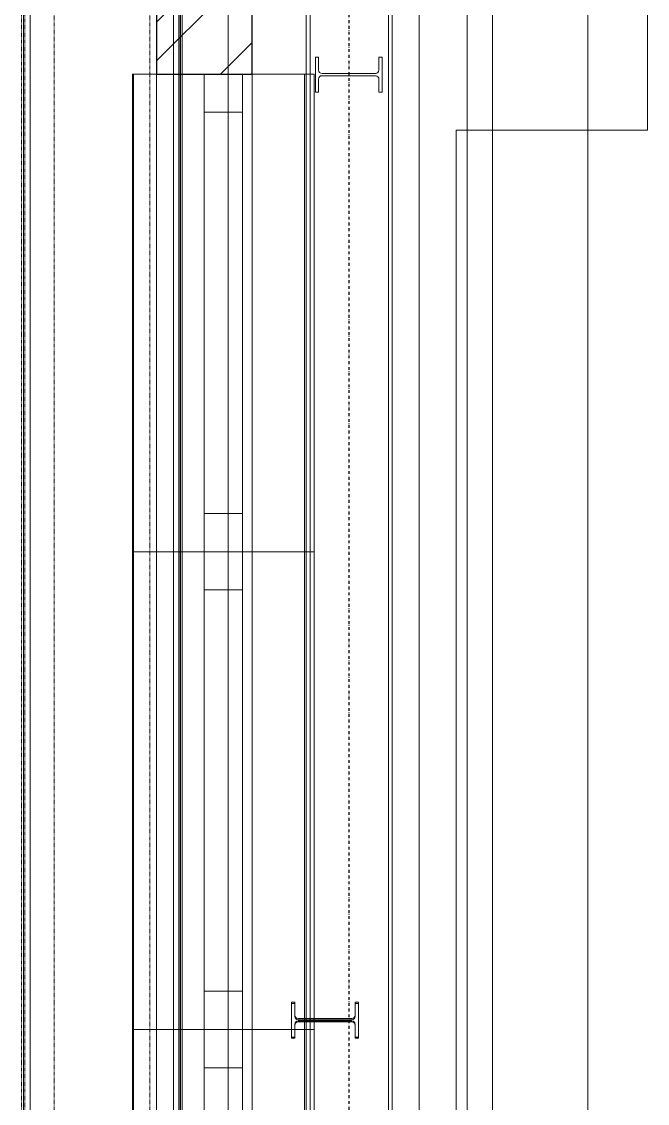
# Model space of a CAD drawing. Header units: millimetres. Extents: x 2179 to 48742, y 3478 to 161002.
# Drawn here: x 18615 to 19925, y 150428 to 152693 of the extents above; entities that cross this region are included whole.
import ezdxf

# ---------------------------------------------------------------- set-up
doc = ezdxf.new("R2010")
doc.units = ezdxf.units.MM
doc.linetypes.add('1_Čerchovaná 6_0mm', pattern=[12, 6, -3, 0, -3])
doc.linetypes.add('3_Čárkovaná 1_0mm', pattern=[2, 1, -1])
for name, color, linetype, lineweight in [('A-DETL-MBND', 7, '3_Čárkovaná 1_0mm', 9), ('A-FLOR', 7, 'Continuous', 9), ('A-GENM', 7, 'Continuous', 9), ('A-GLAZ', 7, 'Continuous', 9), ('A-GLAZ-SILL', 7, 'Continuous', 9), ('A-WALL', 7, 'Continuous', 9), ('A-WALL-1', 7, 'Continuous', 25), ('S-BEAM', 7, 'Continuous', 9), ('S-COLS', 7, 'Continuous', 9)]:
    doc.layers.add(name, color=color, linetype=linetype, lineweight=lineweight)
doc.layers.add('A-WALL-PATT-1', color=9, linetype='Continuous', lineweight=9, true_color=0x808080)
doc.layers.add('S-GRID-1', color=9, linetype='1_Čerchovaná 6_0mm', lineweight=25, true_color=0x808080)

# ---------------------------------------------------------------- blocks, each defined once
blk = doc.blocks.new('Sloup IPE - 401588-1NP _ stroje')
at = {"layer": 'S-COLS'}
for p, q in [((232785.7, 35746.6), (232823.3, 35809.2)), ((232823.3, 35809.2), (232785.7, 35746.6)), ((232829.2, 35805.6), (232815.2, 35782.4)), ((232815.2, 35782.4), (232829.2, 35805.6)), ((232823.3, 35809.2), (232829.2, 35805.6)), ((232829.2, 35805.6), (232823.3, 35809.2)), ((232805.6, 35766.3), (232791.6, 35743.1)), ((232791.6, 35743.1), (232805.6, 35766.3)), ((232911.4, 35710.9), (232815.2, 35768.7)), ((232815.2, 35768.7), (232911.4, 35710.9)), ((232817.6, 35772.8), (232913.8, 35714.9)), ((232913.8, 35714.9), (232817.6, 35772.8)), ((232791.6, 35743.1), (232785.7, 35746.6)), ((232785.7, 35746.6), (232791.6, 35743.1)), ((232943.3, 35737.1), (232905.7, 35674.5)), ((232905.7, 35674.5), (232943.3, 35737.1)), ((232923.4, 35717.3), (232937.4, 35740.6)), ((232937.4, 35740.6), (232923.4, 35717.3)), ((232937.4, 35740.6), (232943.3, 35737.1)), ((232943.3, 35737.1), (232937.4, 35740.6)), ((232899.8, 35678), (232913.8, 35701.3)), ((232913.8, 35701.3), (232899.8, 35678)), ((232905.7, 35674.5), (232899.8, 35678)), ((232899.8, 35678), (232905.7, 35674.5))]:
    blk.add_line(p, q, dxfattribs=at)
for centre, start, end in [((232821.2, 35778.8), 148.9896, 238.9896), ((232821.2, 35778.8), 148.9896, 238.9896), ((232811.6, 35762.7), 58.9896, 148.9896), ((232811.6, 35762.7), 58.9896, 148.9896), ((232917.4, 35720.9), 238.9896, 328.9896), ((232917.4, 35720.9), 238.9896, 328.9896), ((232907.8, 35704.9), 328.9896, 58.9896), ((232907.8, 35704.9), 328.9896, 58.9896)]:
    blk.add_arc(centre, 7, start, end, dxfattribs=at)
blk = doc.blocks.new('Sloup IPE - 401597-1NP _ stroje')
at = {"layer": 'S-COLS'}
for p, q in [((233847.8, 37416.5), (233885.4, 37479.1)), ((233885.4, 37479.1), (233847.8, 37416.5)), ((233885.4, 37479.1), (233891.4, 37475.6)), ((233891.4, 37475.6), (233885.4, 37479.1)), ((233891.4, 37475.6), (233877.4, 37452.3)), ((233877.4, 37452.3), (233891.4, 37475.6)), ((233867.7, 37436.3), (233853.7, 37413)), ((233853.7, 37413), (233867.7, 37436.3)), ((233973.5, 37380.8), (233877.3, 37438.7)), ((233877.3, 37438.7), (233973.5, 37380.8)), ((233879.8, 37442.7), (233975.9, 37384.9)), ((233975.9, 37384.9), (233879.8, 37442.7)), ((233853.7, 37413), (233847.8, 37416.5)), ((233847.8, 37416.5), (233853.7, 37413)), ((233985.5, 37387.3), (233999.5, 37410.5)), ((233999.5, 37410.5), (233985.5, 37387.3)), ((233999.5, 37410.5), (234005.4, 37407)), ((234005.4, 37407), (233999.5, 37410.5)), ((234005.4, 37407), (233967.8, 37344.4)), ((233967.8, 37344.4), (234005.4, 37407)), ((233961.9, 37348), (233975.9, 37371.2)), ((233975.9, 37371.2), (233961.9, 37348)), ((233967.8, 37344.4), (233961.9, 37348)), ((233961.9, 37348), (233967.8, 37344.4))]:
    blk.add_line(p, q, dxfattribs=at)
for centre, start, end in [((233873.7, 37432.7), 58.9896, 148.9896), ((233873.7, 37432.7), 58.9896, 148.9896), ((233883.4, 37448.7), 148.9896, 238.9896), ((233883.4, 37448.7), 148.9896, 238.9896), ((233979.5, 37390.9), 238.9896, 328.9896), ((233979.5, 37390.9), 238.9896, 328.9896), ((233969.9, 37374.8), 328.9896, 58.9896), ((233969.9, 37374.8), 328.9896, 58.9896)]:
    blk.add_arc(centre, 7, start, end, dxfattribs=at)
blk = doc.blocks.new('OKNO_1k - Okno Hala 1000x1000-586513-1NP _ stroje')
at = {"layer": 'A-GENM'}
for p, q in [((500, 230), (-500, 230)), ((-500, 230), (-500, 220)), ((-500, 230), (-500, 210)), ((500, 230), (-500, 230)), ((500, 210), (500, 230)), ((500, 220), (500, 230)), ((-500, 80), (-500, 220)), ((-500, 210), (-500, 80)), ((-500, 210), (500, 210)), ((500, 210), (-500, 210)), ((500, 220), (500, 80)), ((500, 80), (500, 210)), ((500, 80), (-500, 80)), ((500, 80), (-500, 80))]:
    blk.add_line(p, q, dxfattribs=at)
at = {"layer": 'A-GLAZ'}
for p, q in [((-500, 80), (-500, 0)), ((500, 80), (-500, 80)), ((-500, 80), (-500, 0)), ((500, 80), (-500, 80)), ((-420, 80), (-420, 0)), ((-420, 0), (-420, 80)), ((420, 80), (-420, 80)), ((-420, 80), (420, 80)), ((-420, 0), (-420, 80)), ((420, 0), (420, 80)), ((420, 0), (420, 80)), ((420, 80), (420, 0)), ((500, 80), (500, 0)), ((500, 0), (500, 80)), ((500, 0), (-500, 0)), ((-500, 0), (500, 0)), ((-500, 0), (500, 0)), ((-500, -150), (-500, 0)), ((-500, 0), (-500, -148)), ((-500, 0), (500, 0)), ((-500, 0), (500, 0)), ((420, 0), (-420, 0)), ((420, 0), (-420, 0)), ((500, -148), (500, 0)), ((500, 0), (500, -150)), ((-500, -148), (-500, -150)), ((-500, -148), (500, -148)), ((-500, -148), (500, -148)), ((500, -150), (-500, -150)), ((-500, -150), (500, -150)), ((500, -150), (500, -148))]:
    blk.add_line(p, q, dxfattribs=at)
at = {"layer": 'A-GLAZ-SILL'}
blk.add_line((-500, 100), (500, 100), dxfattribs=at)
blk = doc.blocks.new('IPE - 500572-1NP _ stroje')
at = {"layer": 'S-BEAM'}
for p, q in [((234068.6, 37820.7), (230991, 32700.7)), ((234068.6, 37820.7), (230991, 32700.7)), ((234077.3, 37819.6), (230997.8, 32696.6)), ((234077.3, 37819.6), (230997.8, 32696.6)), ((234077.3, 37819.6), (230997.8, 32696.6)), ((231158.9, 32646.2), (234217.8, 37735.1)), ((234217.8, 37735.1), (231158.9, 32646.2)), ((234217.8, 37735.1), (231158.9, 32646.2)), ((234222.9, 37728), (231167.5, 32645)), ((234222.9, 37728), (231167.5, 32645))]:
    blk.add_line(p, q, dxfattribs=at)
blk = doc.blocks.new('Sloup IPE - 508229-1NP _ stroje')
at = {"layer": 'S-COLS'}
for p, q in [((232784.4, 35744.5), (232822, 35807)), ((232822, 35807), (232784.4, 35744.5)), ((232827.9, 35803.5), (232813.9, 35780.2)), ((232813.9, 35780.2), (232827.9, 35803.5)), ((232822, 35807), (232827.9, 35803.5)), ((232827.9, 35803.5), (232822, 35807)), ((232804.3, 35764.2), (232790.3, 35740.9)), ((232790.3, 35740.9), (232804.3, 35764.2)), ((232910.1, 35708.8), (232813.9, 35766.6)), ((232813.9, 35766.6), (232910.1, 35708.8)), ((232816.3, 35770.6), (232912.5, 35712.8)), ((232912.5, 35712.8), (232816.3, 35770.6)), ((232790.3, 35740.9), (232784.4, 35744.5)), ((232784.4, 35744.5), (232790.3, 35740.9)), ((232942, 35734.9), (232904.4, 35672.3)), ((232904.4, 35672.3), (232942, 35734.9)), ((232922.1, 35715.2), (232936.1, 35738.5)), ((232936.1, 35738.5), (232922.1, 35715.2)), ((232936.1, 35738.5), (232942, 35734.9)), ((232942, 35734.9), (232936.1, 35738.5)), ((232898.5, 35675.9), (232912.5, 35699.2)), ((232912.5, 35699.2), (232898.5, 35675.9)), ((232904.4, 35672.3), (232898.5, 35675.9)), ((232898.5, 35675.9), (232904.4, 35672.3))]:
    blk.add_line(p, q, dxfattribs=at)
for centre, start, end in [((232819.9, 35776.6), 148.9896, 238.9896), ((232819.9, 35776.6), 148.9896, 238.9896), ((232810.3, 35760.6), 58.9896, 148.9896), ((232810.3, 35760.6), 58.9896, 148.9896), ((232916.1, 35718.8), 238.9896, 328.9896), ((232916.1, 35718.8), 238.9896, 328.9896), ((232906.5, 35702.8), 328.9896, 58.9896), ((232906.5, 35702.8), 328.9896, 58.9896)]:
    blk.add_arc(centre, 7, start, end, dxfattribs=at)
blk = doc.blocks.new('EN_MEA MEARIN PLUS_EXPERT_basic - MEARIN Plus3000 - NW300-802455-1NP _ stroje')
at = {"layer": 'A-DETL-MBND'}
for p, q in [((27656.4, 168), (-150, 168)), ((27656.4, 168), (-150, 168)), ((-150, 164), (27656.4, 164)), ((27656.4, 164), (-150, 164)), ((27656.4, 161), (-150, 161)), ((27656.4, 161), (-150, 161)), ((27656.4, 164), (-149, 164)), ((27656.4, 150), (-149, 150)), ((-149, 150), (27656.4, 150)), ((-149, 100), (27656.4, 100)), ((-149, -100), (27656.4, -100)), ((-149, -150), (27656.4, -150)), ((27656.4, -150), (-149, -150)), ((-150, -161), (27656.4, -161)), ((27656.4, -161), (-150, -161)), ((27656.4, -164), (-150, -164)), ((27656.4, -164), (-150, -164)), ((-150, -168), (27656.4, -168)), ((27656.4, -168), (-150, -168)), ((-149, -164), (27656.4, -164))]:
    blk.add_line(p, q, dxfattribs=at)

msp = doc.modelspace()

# ---------------------------------------------------------------- hatches: boundary and pattern name
at = {"layer": 'A-WALL-PATT-1'}
h = msp.add_hatch(dxfattribs=at)
h.set_pattern_fill('FP_4', color=256, angle=76.0104, style=0, pattern_type=2)
h.set_pattern_definition([(45.00036, (-161918.41, 0), (-121.23422, 121.2327), []), (45.00036, (-161837.59, 0.0005), (-121.23422, 121.2327), [])])
h.paths.add_polyline_path([(18897.3, 146990.4), (19097.3, 146990.4), (19097.3, 147583.1), (18897.3, 147583.1)])
h.paths.add_polyline_path([(18897.3, 152583.1), (19097.3, 152583.1), (19097.3, 153384.2), (18897.3, 153384.2)])

# ---------------------------------------------------------------- linework, layer by layer
at = {"layer": 'A-DETL-MBND'}
for p, q in [((19047.3, 153340.4), (19047.3, 125450.4)), ((19547.3, 153340.4), (19547.3, 125450.4)), ((19547.3, 125450.4), (19547.3, 153340.4))]:
    msp.add_line(p, q, dxfattribs=at)
at = {"layer": 'A-FLOR'}
for p, q in [((18947.3, 153330.4), (18947.3, 129009)), ((19447.3, 125829), (19447.3, 152931.4)), ((19924.8, 152465.4), (19924.8, 152865.4)), ((19524.8, 147615.4), (19524.8, 152465.4)), ((19524.8, 152465.4), (19924.8, 152465.4))]:
    msp.add_line(p, q, dxfattribs=at)
at = {"layer": 'A-WALL'}
for p, q in [((18897.3, 153379.2), (18897.3, 146990.4)), ((18947.3, 125464.4), (18947.3, 153361.8)), ((19047.3, 153261.8), (19047.3, 125564.4)), ((19097.3, 153179.2), (19097.3, 141402.9)), ((19600.3, 146990.4), (19600.3, 153179.2)), ((19800.3, 146990.4), (19800.3, 153179.2)), ((19047.3, 128560.4), (19047.3, 153080.4)), ((19447.3, 128560.4), (19447.3, 153080.4)), ((18897.3, 152583.1), (18897.3, 147583.1)), ((19097.3, 152583.1), (19097.3, 147583.1))]:
    msp.add_line(p, q, dxfattribs=at)
at = {"layer": 'A-WALL-1'}
for p, q in [((18897.3, 153384.2), (18897.3, 152583.1)), ((19097.3, 152583.1), (19097.3, 153184.2)), ((18897.3, 152583.1), (19097.3, 152583.1))]:
    msp.add_line(p, q, dxfattribs=at)
at = {"layer": 'S-GRID-1'}
msp.add_line((19299.8, 158068.3), (19299.8, 120650.8), dxfattribs=at)

# ---------------------------------------------------------------- block references
at = {"layer": 'A-DETL-MBND', "rotation": 90.00000000000001}
msp.add_blockref('EN_MEA MEARIN PLUS_EXPERT_basic - MEARIN Plus3000 - NW300-802455-1NP _ stroje', (18783, 125619.4), dxfattribs=at)
at = {"layer": 'A-GLAZ', "rotation": 270.0000000000038}
for p in [(18997.3, 152083.1), (18997.3, 151083.1), (18997.3, 150083.1)]:
    msp.add_blockref('OKNO_1k - Okno Hala 1000x1000-586513-1NP _ stroje', p, dxfattribs=at)
at = {"layer": 'S-BEAM', "rotation": 31.01035950519297}
msp.add_blockref('IPE - 500572-1NP _ stroje', (-161918.4, 0), dxfattribs=at)
at = {"layer": 'S-COLS', "rotation": 31.01035950519297}
for name in ['Sloup IPE - 401597-1NP _ stroje', 'Sloup IPE - 401588-1NP _ stroje', 'Sloup IPE - 508229-1NP _ stroje']:
    msp.add_blockref(name, (-161918.4, 0), dxfattribs=at)

doc.saveas('drawing.dxf')
